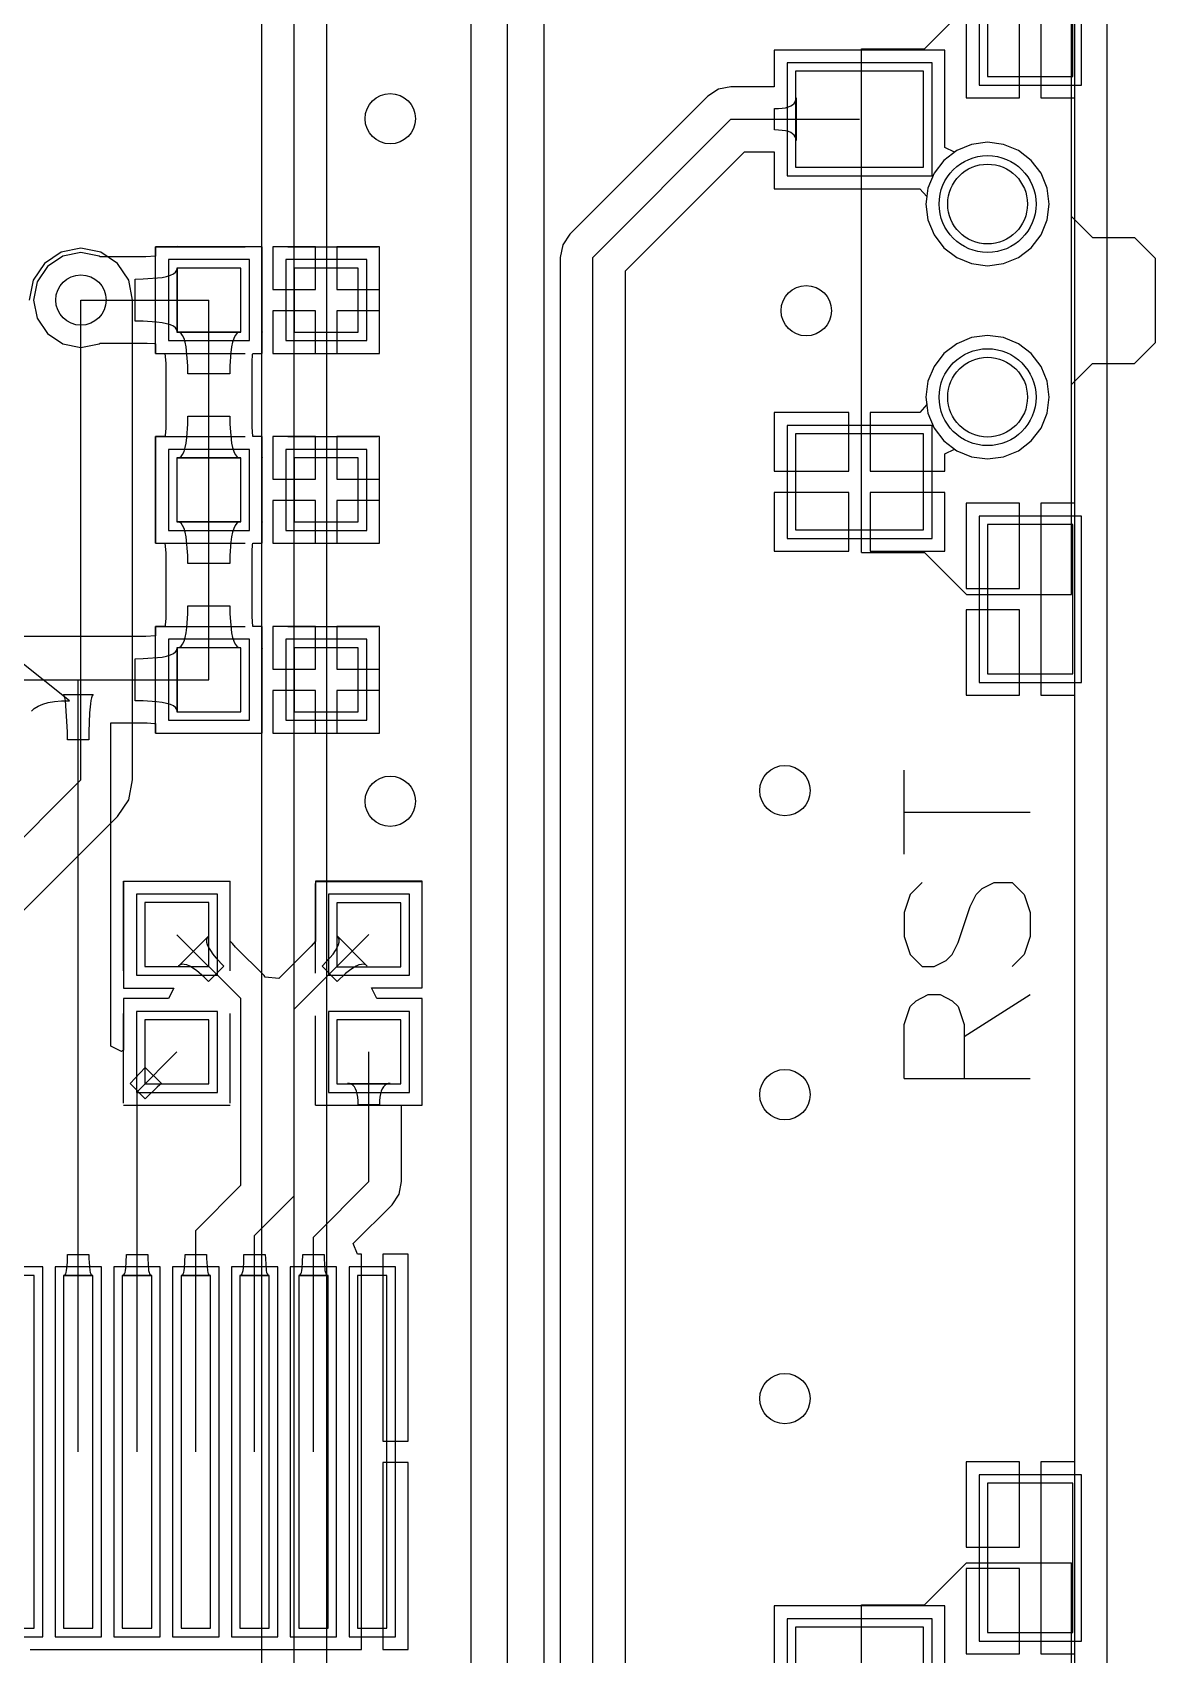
# Model space of a CAD drawing. Header units: millimetres. Extents: x 75.2 to 114.1, y 58.8 to 103.8.
# Drawn here: x 100.77 to 114.14, y 74.55 to 93.86 of the extents above; entities that cross this region are included whole.
import ezdxf

# ---------------------------------------------------------------- set-up
doc = ezdxf.new("R2010")
doc.units = ezdxf.units.MM
for name, color, linetype in [('BottomLayer', 5, 'Continuous'), ('BottomSolder', 6, 'Continuous'), ('KeepOutLayer', 6, 'Continuous'), ('MultiLayer', 9, 'Continuous'), ('TopLayer', 1, 'Continuous'), ('TopOverlay', 2, 'Continuous'), ('TopPaste', 8, 'Continuous'), ('TopSolder', 216, 'Continuous')]:
    doc.layers.add(name, color=color, linetype=linetype)

# ---------------------------------------------------------------- blocks, each defined once
blk = doc.blocks.new('SSH1106_B_2')
at = {"layer": 'TopLayer'}
for p, q in [((-7.546, -2.096), (-7.546, -6.296)), ((-7.196, -2.096), (-7.546, -2.096)), ((-7.196, -6.296), (-7.196, -2.096)), ((-6.846, -2.096), (-6.846, -6.296)), ((-6.496, -2.096), (-6.846, -2.096)), ((-6.496, -6.296), (-6.496, -2.096)), ((-6.146, -2.096), (-6.146, -6.296)), ((-5.796, -2.096), (-6.146, -2.096)), ((-5.796, -6.296), (-5.796, -2.096)), ((-5.446, -2.096), (-5.446, -6.296)), ((-5.096, -2.096), (-5.446, -2.096)), ((-5.096, -6.296), (-5.096, -2.096)), ((-4.746, -2.096), (-4.746, -6.296)), ((-4.396, -2.096), (-4.746, -2.096)), ((-4.396, -6.296), (-4.396, -2.096)), ((-4.046, -2.096), (-4.046, -6.296)), ((-3.696, -2.096), (-4.046, -2.096)), ((-3.696, -6.296), (-3.696, -2.096)), ((-3.346, -2.096), (-3.346, -6.296)), ((-2.996, -2.096), (-3.346, -2.096)), ((-7.546, -6.296), (-7.196, -6.296)), ((-6.846, -6.296), (-6.496, -6.296)), ((-6.146, -6.296), (-5.796, -6.296)), ((-5.446, -6.296), (-5.096, -6.296)), ((-4.746, -6.296), (-4.396, -6.296)), ((-4.046, -6.296), (-3.696, -6.296)), ((-3.346, -6.296), (-2.996, -6.296))]:
    blk.add_line(p, q, dxfattribs=at)
at = {"layer": 'TopPaste'}
for p, q in [((-7.546, -2.096), (-7.546, -6.296)), ((-7.196, -2.096), (-7.546, -2.096)), ((-7.196, -6.296), (-7.196, -2.096)), ((-6.846, -2.096), (-6.846, -6.296)), ((-6.496, -2.096), (-6.846, -2.096)), ((-6.496, -6.296), (-6.496, -2.096)), ((-6.146, -2.096), (-6.146, -6.296)), ((-5.796, -2.096), (-6.146, -2.096)), ((-5.796, -6.296), (-5.796, -2.096)), ((-5.446, -2.096), (-5.446, -6.296)), ((-5.096, -2.096), (-5.446, -2.096)), ((-5.096, -6.296), (-5.096, -2.096)), ((-4.746, -2.096), (-4.746, -6.296)), ((-4.396, -2.096), (-4.746, -2.096)), ((-4.396, -6.296), (-4.396, -2.096)), ((-4.046, -2.096), (-4.046, -6.296)), ((-3.696, -2.096), (-4.046, -2.096)), ((-3.696, -6.296), (-3.696, -2.096)), ((-3.346, -2.096), (-3.346, -6.296)), ((-2.996, -2.096), (-3.346, -2.096)), ((-7.546, -6.296), (-7.196, -6.296)), ((-6.846, -6.296), (-6.496, -6.296)), ((-6.146, -6.296), (-5.796, -6.296)), ((-5.446, -6.296), (-5.096, -6.296)), ((-4.746, -6.296), (-4.396, -6.296)), ((-4.046, -6.296), (-3.696, -6.296)), ((-3.346, -6.296), (-2.996, -6.296))]:
    blk.add_line(p, q, dxfattribs=at)
at = {"layer": 'TopSolder'}
for p, q in [((-7.648, -1.994), (-7.648, -6.398)), ((-7.095, -1.994), (-7.648, -1.994)), ((-7.095, -6.398), (-7.095, -1.994)), ((-6.948, -1.994), (-6.948, -6.398)), ((-6.395, -1.994), (-6.948, -1.994)), ((-6.395, -6.398), (-6.395, -1.994)), ((-6.248, -1.994), (-6.248, -6.398)), ((-5.695, -1.994), (-6.248, -1.994)), ((-5.695, -6.398), (-5.695, -1.994)), ((-5.548, -1.994), (-5.548, -6.398)), ((-4.995, -1.994), (-5.548, -1.994)), ((-4.995, -6.398), (-4.995, -1.994)), ((-4.848, -1.994), (-4.848, -6.398)), ((-4.295, -1.994), (-4.848, -1.994)), ((-4.295, -6.398), (-4.295, -1.994)), ((-4.148, -1.994), (-4.148, -6.398)), ((-3.595, -1.994), (-4.148, -1.994)), ((-3.595, -6.398), (-3.595, -1.994)), ((-3.448, -1.994), (-3.448, -6.398)), ((-2.895, -1.994), (-3.448, -1.994)), ((-7.648, -6.398), (-7.095, -6.398)), ((-6.948, -6.398), (-6.395, -6.398)), ((-6.248, -6.398), (-5.695, -6.398)), ((-5.548, -6.398), (-4.995, -6.398)), ((-4.848, -6.398), (-4.295, -6.398)), ((-4.148, -6.398), (-3.595, -6.398)), ((-3.448, -6.398), (-2.895, -6.398))]:
    blk.add_line(p, q, dxfattribs=at)
blk = doc.blocks.new('SWITCH_SIDE_5')
at = {"layer": 'BottomLayer'}
for centre in [(0, 0), (2.3, 0)]:
    blk.add_circle(centre, 0.475, dxfattribs=at)
at = {"layer": 'BottomSolder'}
for centre in [(0, 0), (2.3, 0)]:
    blk.add_circle(centre, 0.577, dxfattribs=at)
at = {"layer": 'MultiLayer'}
for centre in [(0, 0), (2.3, 0)]:
    blk.add_circle(centre, 0.475, dxfattribs=at)
at = {"layer": 'TopLayer'}
for p, q in [((-0.437, 2.286), (-1.58, 2.286)), ((-1.58, 2.286), (-1.58, 0.762)), ((-0.437, 0.762), (-0.437, 2.286)), ((3.881, 2.286), (2.738, 2.286)), ((2.738, 2.286), (2.738, 0.762)), ((3.881, 0.762), (3.881, 2.286)), ((-1.58, 0.762), (-0.437, 0.762)), ((2.738, 0.762), (3.881, 0.762)), ((-3.295, 0), (-3.295, -1.016)), ((-1.517, 0), (-3.295, 0)), ((-1.517, -1.016), (-1.517, 0)), ((3.817, 0), (3.817, -1.016)), ((5.595, 0), (3.817, 0)), ((5.595, -1.016), (5.595, 0)), ((-3.295, -1.016), (-1.517, -1.016)), ((3.817, -1.016), (5.595, -1.016))]:
    blk.add_line(p, q, dxfattribs=at)
for centre in [(0, 0), (2.3, 0)]:
    blk.add_circle(centre, 0.475, dxfattribs=at)
at = {"layer": 'TopOverlay'}
for p, q in [((-1.85, 1.5), (-1.85, 0.75)), ((-1.85, 1.5), (4.15, 1.5)), ((4.15, 1.5), (4.15, 0.75)), ((-1.85, 0.75), (-2.35, 0.25)), ((4.15, 0.75), (4.65, 0.25)), ((-2.35, 0.25), (-2.35, -1)), ((4.65, 0.25), (4.65, -1)), ((-2.35, -1), (0.15, -1)), ((0.15, -1), (0.4, -1.25)), ((0.15, -1), (2.15, -1)), ((2.15, -1), (1.9, -1.25)), ((2.15, -1), (4.65, -1)), ((0.4, -1.25), (0.4, -1.75)), ((1.9, -1.25), (1.9, -1.75)), ((0.4, -1.75), (0.65, -2)), ((1.9, -1.75), (1.65, -2)), ((1.65, -2), (0.65, -2))]:
    blk.add_line(p, q, dxfattribs=at)
at = {"layer": 'TopPaste'}
for p, q in [((-0.437, 2.286), (-1.58, 2.286)), ((-1.58, 2.286), (-1.58, 0.762)), ((-0.437, 0.762), (-0.437, 2.286)), ((3.881, 2.286), (2.738, 2.286)), ((2.738, 2.286), (2.738, 0.762)), ((3.881, 0.762), (3.881, 2.286)), ((-1.58, 0.762), (-0.437, 0.762)), ((2.738, 0.762), (3.881, 0.762)), ((-3.295, 0), (-3.295, -1.016)), ((-1.517, 0), (-3.295, 0)), ((-1.517, -1.016), (-1.517, 0)), ((3.817, 0), (3.817, -1.016)), ((5.595, 0), (3.817, 0)), ((5.595, -1.016), (5.595, 0)), ((-3.295, -1.016), (-1.517, -1.016)), ((3.817, -1.016), (5.595, -1.016))]:
    blk.add_line(p, q, dxfattribs=at)
at = {"layer": 'TopSolder'}
for p, q in [((-0.336, 2.388), (-1.682, 2.388)), ((-1.682, 2.388), (-1.682, 0.66)), ((-0.336, 0.66), (-0.336, 2.388)), ((3.982, 2.388), (2.636, 2.388)), ((2.636, 2.388), (2.636, 0.66)), ((3.982, 0.66), (3.982, 2.388)), ((-1.682, 0.66), (-0.336, 0.66)), ((2.636, 0.66), (3.982, 0.66)), ((-3.396, 0.102), (-3.396, -1.118)), ((-1.415, 0.102), (-3.396, 0.102)), ((-1.415, -1.118), (-1.415, 0.102)), ((3.716, 0.102), (3.716, -1.118)), ((5.697, 0.102), (3.716, 0.102)), ((5.697, -1.118), (5.697, 0.102)), ((-3.396, -1.118), (-1.415, -1.118)), ((3.716, -1.118), (5.697, -1.118))]:
    blk.add_line(p, q, dxfattribs=at)
for centre in [(0, 0), (2.3, 0)]:
    blk.add_circle(centre, 0.577, dxfattribs=at)
blk = doc.blocks.new('SWITCH_SIDE_6')
at = {"layer": 'BottomLayer'}
for centre in [(0, 0), (2.3, 0)]:
    blk.add_circle(centre, 0.475, dxfattribs=at)
at = {"layer": 'BottomSolder'}
for centre in [(0, 0), (2.3, 0)]:
    blk.add_circle(centre, 0.577, dxfattribs=at)
at = {"layer": 'MultiLayer'}
for centre in [(0, 0), (2.3, 0)]:
    blk.add_circle(centre, 0.475, dxfattribs=at)
at = {"layer": 'TopLayer'}
for p, q in [((-0.437, 2.286), (-1.58, 2.286)), ((-1.58, 2.286), (-1.58, 0.762)), ((-0.437, 0.762), (-0.437, 2.286)), ((3.881, 2.286), (2.738, 2.286)), ((2.738, 2.286), (2.738, 0.762)), ((3.881, 0.762), (3.881, 2.286)), ((-1.58, 0.762), (-0.437, 0.762)), ((2.738, 0.762), (3.881, 0.762)), ((-3.295, 0), (-3.295, -1.016)), ((-1.517, 0), (-3.295, 0)), ((-1.517, -1.016), (-1.517, 0)), ((3.817, 0), (3.817, -1.016)), ((5.595, 0), (3.817, 0)), ((5.595, -1.016), (5.595, 0)), ((-3.295, -1.016), (-1.517, -1.016)), ((3.817, -1.016), (5.595, -1.016))]:
    blk.add_line(p, q, dxfattribs=at)
for centre in [(0, 0), (2.3, 0)]:
    blk.add_circle(centre, 0.475, dxfattribs=at)
at = {"layer": 'TopOverlay'}
for p, q in [((-1.85, 1.5), (-1.85, 0.75)), ((-1.85, 1.5), (4.15, 1.5)), ((4.15, 1.5), (4.15, 0.75)), ((-1.85, 0.75), (-2.35, 0.25)), ((4.15, 0.75), (4.65, 0.25)), ((-2.35, 0.25), (-2.35, -1)), ((4.65, 0.25), (4.65, -1)), ((-2.35, -1), (0.15, -1)), ((0.15, -1), (0.4, -1.25)), ((0.15, -1), (2.15, -1)), ((2.15, -1), (1.9, -1.25)), ((2.15, -1), (4.65, -1)), ((0.4, -1.25), (0.4, -1.75)), ((1.9, -1.25), (1.9, -1.75)), ((0.4, -1.75), (0.65, -2)), ((1.9, -1.75), (1.65, -2)), ((0.65, -2), (1.65, -2))]:
    blk.add_line(p, q, dxfattribs=at)
at = {"layer": 'TopPaste'}
for p, q in [((-0.437, 2.286), (-1.58, 2.286)), ((-1.58, 2.286), (-1.58, 0.762)), ((-0.437, 0.762), (-0.437, 2.286)), ((3.881, 2.286), (2.738, 2.286)), ((2.738, 2.286), (2.738, 0.762)), ((3.881, 0.762), (3.881, 2.286)), ((-1.58, 0.762), (-0.437, 0.762)), ((2.738, 0.762), (3.881, 0.762)), ((-3.295, 0), (-3.295, -1.016)), ((-1.517, 0), (-3.295, 0)), ((-1.517, -1.016), (-1.517, 0)), ((3.817, 0), (3.817, -1.016)), ((5.595, 0), (3.817, 0)), ((5.595, -1.016), (5.595, 0)), ((-3.295, -1.016), (-1.517, -1.016)), ((3.817, -1.016), (5.595, -1.016))]:
    blk.add_line(p, q, dxfattribs=at)
at = {"layer": 'TopSolder'}
for p, q in [((-0.336, 2.388), (-1.682, 2.388)), ((-1.682, 2.388), (-1.682, 0.66)), ((-0.336, 0.66), (-0.336, 2.388)), ((3.982, 2.388), (2.636, 2.388)), ((2.636, 2.388), (2.636, 0.66)), ((3.982, 0.66), (3.982, 2.388)), ((-1.682, 0.66), (-0.336, 0.66)), ((2.636, 0.66), (3.982, 0.66)), ((-3.396, 0.102), (-3.396, -1.118)), ((-1.415, 0.102), (-3.396, 0.102)), ((-1.415, -1.118), (-1.415, 0.102)), ((3.716, 0.102), (3.716, -1.118)), ((5.697, 0.102), (3.716, 0.102)), ((5.697, -1.118), (5.697, 0.102)), ((-3.396, -1.118), (-1.415, -1.118)), ((3.716, -1.118), (5.697, -1.118))]:
    blk.add_line(p, q, dxfattribs=at)
for centre in [(0, 0), (2.3, 0)]:
    blk.add_circle(centre, 0.577, dxfattribs=at)
blk = doc.blocks.new('C0603_22')
at = {"layer": 'TopLayer'}
for p, q in [((-0.356, 0.559), (-0.356, -0.203)), ((0.406, 0.559), (-0.356, 0.559)), ((0.406, -0.203), (0.406, 0.559)), ((1.041, 0.559), (1.041, -0.203)), ((1.803, 0.559), (1.041, 0.559)), ((1.803, -0.203), (1.803, 0.559)), ((-0.356, -0.203), (0.406, -0.203)), ((1.041, -0.203), (1.803, -0.203))]:
    blk.add_line(p, q, dxfattribs=at)
at = {"layer": 'TopOverlay'}
for p, q in [((-0.61, -0.457), (-0.61, 0.813)), ((0.457, 0.813), (-0.61, 0.813)), ((2.032, 0.813), (0.965, 0.813)), ((2.057, -0.457), (2.057, 0.813)), ((0.457, -0.457), (-0.61, -0.457)), ((2.032, -0.457), (0.965, -0.457))]:
    blk.add_line(p, q, dxfattribs=at)
at = {"layer": 'TopPaste'}
for p, q in [((-0.356, 0.559), (-0.356, -0.203)), ((0.406, 0.559), (-0.356, 0.559)), ((0.406, -0.203), (0.406, 0.559)), ((1.041, 0.559), (1.041, -0.203)), ((1.803, 0.559), (1.041, 0.559)), ((1.803, -0.203), (1.803, 0.559)), ((-0.356, -0.203), (0.406, -0.203)), ((1.041, -0.203), (1.803, -0.203))]:
    blk.add_line(p, q, dxfattribs=at)
at = {"layer": 'TopSolder'}
for p, q in [((-0.457, 0.66), (-0.457, -0.305)), ((0.508, 0.66), (-0.457, 0.66)), ((0.508, -0.305), (0.508, 0.66)), ((0.94, 0.66), (0.94, -0.305)), ((1.905, 0.66), (0.94, 0.66)), ((1.905, -0.305), (1.905, 0.66)), ((-0.457, -0.305), (0.508, -0.305)), ((0.94, -0.305), (1.905, -0.305))]:
    blk.add_line(p, q, dxfattribs=at)
blk = doc.blocks.new('C0603_23')
at = {"layer": 'TopLayer'}
for p, q in [((-0.356, 0.559), (-0.356, -0.203)), ((0.406, 0.559), (-0.356, 0.559)), ((0.406, -0.203), (0.406, 0.559)), ((1.041, 0.559), (1.041, -0.203)), ((1.803, 0.559), (1.041, 0.559)), ((1.803, -0.203), (1.803, 0.559)), ((-0.356, -0.203), (0.406, -0.203)), ((1.041, -0.203), (1.803, -0.203))]:
    blk.add_line(p, q, dxfattribs=at)
at = {"layer": 'TopOverlay'}
for p, q in [((-0.61, 0.813), (-0.61, -0.457)), ((-0.61, 0.813), (0.457, 0.813)), ((0.965, 0.813), (2.032, 0.813)), ((2.057, 0.813), (2.057, -0.457)), ((-0.61, -0.457), (0.457, -0.457)), ((0.965, -0.457), (2.032, -0.457))]:
    blk.add_line(p, q, dxfattribs=at)
at = {"layer": 'TopPaste'}
for p, q in [((-0.356, 0.559), (-0.356, -0.203)), ((0.406, 0.559), (-0.356, 0.559)), ((0.406, -0.203), (0.406, 0.559)), ((1.041, 0.559), (1.041, -0.203)), ((1.803, 0.559), (1.041, 0.559)), ((1.803, -0.203), (1.803, 0.559)), ((-0.356, -0.203), (0.406, -0.203)), ((1.041, -0.203), (1.803, -0.203))]:
    blk.add_line(p, q, dxfattribs=at)
at = {"layer": 'TopSolder'}
for p, q in [((-0.457, 0.66), (-0.457, -0.305)), ((0.508, 0.66), (-0.457, 0.66)), ((0.508, -0.305), (0.508, 0.66)), ((0.94, 0.66), (0.94, -0.305)), ((1.905, 0.66), (0.94, 0.66)), ((1.905, -0.305), (1.905, 0.66)), ((-0.457, -0.305), (0.508, -0.305)), ((0.94, -0.305), (1.905, -0.305))]:
    blk.add_line(p, q, dxfattribs=at)
blk = doc.blocks.new('C0603_27')
at = {"layer": 'TopLayer'}
for p, q in [((-0.356, 0.559), (-0.356, -0.203)), ((0.406, 0.559), (-0.356, 0.559)), ((0.406, -0.203), (0.406, 0.559)), ((1.041, 0.559), (1.041, -0.203)), ((1.803, 0.559), (1.041, 0.559)), ((1.803, -0.203), (1.803, 0.559)), ((-0.356, -0.203), (0.406, -0.203)), ((1.041, -0.203), (1.803, -0.203))]:
    blk.add_line(p, q, dxfattribs=at)
at = {"layer": 'TopOverlay'}
for p, q in [((-0.61, -0.457), (-0.61, 0.813)), ((-0.61, 0.813), (0.457, 0.813)), ((0.965, 0.813), (2.032, 0.813)), ((2.057, -0.457), (2.057, 0.813)), ((-0.61, -0.457), (0.457, -0.457)), ((0.965, -0.457), (2.032, -0.457))]:
    blk.add_line(p, q, dxfattribs=at)
at = {"layer": 'TopPaste'}
for p, q in [((-0.356, 0.559), (-0.356, -0.203)), ((0.406, 0.559), (-0.356, 0.559)), ((0.406, -0.203), (0.406, 0.559)), ((1.041, 0.559), (1.041, -0.203)), ((1.803, 0.559), (1.041, 0.559)), ((1.803, -0.203), (1.803, 0.559)), ((-0.356, -0.203), (0.406, -0.203)), ((1.041, -0.203), (1.803, -0.203))]:
    blk.add_line(p, q, dxfattribs=at)
at = {"layer": 'TopSolder'}
for p, q in [((-0.457, 0.66), (-0.457, -0.305)), ((0.508, 0.66), (-0.457, 0.66)), ((0.508, -0.305), (0.508, 0.66)), ((0.94, 0.66), (0.94, -0.305)), ((1.905, 0.66), (0.94, 0.66)), ((1.905, -0.305), (1.905, 0.66)), ((-0.457, -0.305), (0.508, -0.305)), ((0.94, -0.305), (1.905, -0.305))]:
    blk.add_line(p, q, dxfattribs=at)
blk = doc.blocks.new('C0603_28')
at = {"layer": 'TopLayer'}
for p, q in [((-0.356, 0.559), (-0.356, -0.203)), ((0.406, 0.559), (-0.356, 0.559)), ((0.406, -0.203), (0.406, 0.559)), ((1.041, 0.559), (1.041, -0.203)), ((1.803, 0.559), (1.041, 0.559)), ((1.803, -0.203), (1.803, 0.559)), ((-0.356, -0.203), (0.406, -0.203)), ((1.041, -0.203), (1.803, -0.203))]:
    blk.add_line(p, q, dxfattribs=at)
at = {"layer": 'TopOverlay'}
for p, q in [((-0.61, -0.457), (-0.61, 0.813)), ((-0.61, 0.813), (0.457, 0.813)), ((0.965, 0.813), (2.032, 0.813)), ((2.057, -0.457), (2.057, 0.813)), ((-0.61, -0.457), (0.457, -0.457)), ((0.965, -0.457), (2.032, -0.457))]:
    blk.add_line(p, q, dxfattribs=at)
at = {"layer": 'TopPaste'}
for p, q in [((-0.356, 0.559), (-0.356, -0.203)), ((0.406, 0.559), (-0.356, 0.559)), ((0.406, -0.203), (0.406, 0.559)), ((1.041, 0.559), (1.041, -0.203)), ((1.803, 0.559), (1.041, 0.559)), ((1.803, -0.203), (1.803, 0.559)), ((-0.356, -0.203), (0.406, -0.203)), ((1.041, -0.203), (1.803, -0.203))]:
    blk.add_line(p, q, dxfattribs=at)
at = {"layer": 'TopSolder'}
for p, q in [((-0.457, 0.66), (-0.457, -0.305)), ((0.508, 0.66), (-0.457, 0.66)), ((0.508, -0.305), (0.508, 0.66)), ((0.94, 0.66), (0.94, -0.305)), ((1.905, 0.66), (0.94, 0.66)), ((1.905, -0.305), (1.905, 0.66)), ((-0.457, -0.305), (0.508, -0.305)), ((0.94, -0.305), (1.905, -0.305))]:
    blk.add_line(p, q, dxfattribs=at)
blk = doc.blocks.new('C0603_29')
at = {"layer": 'TopLayer'}
for p, q in [((-0.356, 0.559), (-0.356, -0.203)), ((0.406, 0.559), (-0.356, 0.559)), ((0.406, -0.203), (0.406, 0.559)), ((1.041, 0.559), (1.041, -0.203)), ((1.803, 0.559), (1.041, 0.559)), ((1.803, -0.203), (1.803, 0.559)), ((-0.356, -0.203), (0.406, -0.203)), ((1.041, -0.203), (1.803, -0.203))]:
    blk.add_line(p, q, dxfattribs=at)
at = {"layer": 'TopOverlay'}
for p, q in [((-0.61, -0.457), (-0.61, 0.813)), ((-0.61, 0.813), (0.457, 0.813)), ((0.965, 0.813), (2.032, 0.813)), ((2.057, -0.457), (2.057, 0.813)), ((-0.61, -0.457), (0.457, -0.457)), ((0.965, -0.457), (2.032, -0.457))]:
    blk.add_line(p, q, dxfattribs=at)
at = {"layer": 'TopPaste'}
for p, q in [((-0.356, 0.559), (-0.356, -0.203)), ((0.406, 0.559), (-0.356, 0.559)), ((0.406, -0.203), (0.406, 0.559)), ((1.041, 0.559), (1.041, -0.203)), ((1.803, 0.559), (1.041, 0.559)), ((1.803, -0.203), (1.803, 0.559)), ((-0.356, -0.203), (0.406, -0.203)), ((1.041, -0.203), (1.803, -0.203))]:
    blk.add_line(p, q, dxfattribs=at)
at = {"layer": 'TopSolder'}
for p, q in [((-0.457, 0.66), (-0.457, -0.305)), ((0.508, 0.66), (-0.457, 0.66)), ((0.508, -0.305), (0.508, 0.66)), ((0.94, 0.66), (0.94, -0.305)), ((1.905, 0.66), (0.94, 0.66)), ((1.905, -0.305), (1.905, 0.66)), ((-0.457, -0.305), (0.508, -0.305)), ((0.94, -0.305), (1.905, -0.305))]:
    blk.add_line(p, q, dxfattribs=at)

msp = doc.modelspace()

# ---------------------------------------------------------------- linework, layer by layer
at = {"layer": 'BottomLayer'}
for p, q in [((113.175, 99.274), (113.175, 77.775)), ((103.886, 73.279), (103.886, 94.869)), ((104.274, 73.44), (104.274, 94.869)), ((103.498, 94.708), (103.498, 73.279)), ((111.951, 92.531), (111.773, 92.458)), ((112.141, 92.556), (111.951, 92.531)), ((112.331, 92.531), (112.141, 92.556)), ((112.509, 92.458), (112.331, 92.531)), ((111.621, 92.341), (111.504, 92.189)), ((111.773, 92.458), (111.621, 92.341)), ((112.661, 92.341), (112.509, 92.458)), ((112.778, 92.189), (112.661, 92.341)), ((111.504, 92.189), (111.431, 92.011)), ((112.851, 92.011), (112.778, 92.189)), ((111.431, 92.011), (111.406, 91.821)), ((112.876, 91.821), (112.851, 92.011)), ((111.406, 91.821), (111.431, 91.631)), ((112.851, 91.631), (112.876, 91.821)), ((111.431, 91.631), (111.504, 91.453)), ((112.778, 91.453), (112.851, 91.631)), ((111.504, 91.453), (111.621, 91.301)), ((112.661, 91.301), (112.778, 91.453)), ((101.11, 91.247), (100.911, 91.113)), ((101.346, 91.294), (101.11, 91.247)), ((101.582, 91.247), (101.346, 91.294)), ((101.781, 91.113), (101.582, 91.247)), ((111.621, 91.301), (111.773, 91.184)), ((111.773, 91.184), (111.951, 91.111)), ((112.331, 91.111), (112.509, 91.184)), ((112.509, 91.184), (112.661, 91.301)), ((100.911, 91.113), (100.777, 90.914)), ((101.915, 90.914), (101.781, 91.113)), ((111.951, 91.111), (112.141, 91.086)), ((112.141, 91.086), (112.331, 91.111)), ((100.777, 90.914), (100.73, 90.678)), ((101.962, 90.678), (101.915, 90.914)), ((101.346, 84.963), (101.346, 90.678)), ((101.962, 84.963), (101.962, 90.678)), ((111.951, 90.231), (111.773, 90.158)), ((112.141, 90.256), (111.951, 90.231)), ((112.331, 90.231), (112.141, 90.256)), ((112.509, 90.158), (112.331, 90.231)), ((111.621, 90.041), (111.504, 89.888)), ((111.773, 90.158), (111.621, 90.041)), ((112.661, 90.041), (112.509, 90.158)), ((112.778, 89.888), (112.661, 90.041)), ((111.504, 89.888), (111.431, 89.711)), ((112.851, 89.711), (112.778, 89.888)), ((111.431, 89.711), (111.406, 89.521)), ((112.876, 89.521), (112.851, 89.711)), ((111.406, 89.521), (111.431, 89.33)), ((112.851, 89.33), (112.876, 89.521)), ((111.431, 89.33), (111.504, 89.153)), ((112.778, 89.153), (112.851, 89.33)), ((111.504, 89.153), (111.621, 89.001)), ((112.661, 89.001), (112.778, 89.153)), ((111.621, 89.001), (111.773, 88.884)), ((111.773, 88.884), (111.951, 88.811)), ((112.331, 88.811), (112.509, 88.884)), ((112.509, 88.884), (112.661, 89.001)), ((111.951, 88.811), (112.141, 88.786)), ((112.141, 88.786), (112.331, 88.811)), ((95.631, 79.248), (101.346, 84.963)), ((101.915, 84.727), (101.962, 84.963)), ((101.962, 84.963), (101.962, 84.963)), ((101.781, 84.528), (101.915, 84.727)), ((96.066, 78.813), (101.781, 84.528)), ((113.175, 77.775), (113.175, 68.002))]:
    msp.add_line(p, q, dxfattribs=at)
for centre in [(105.029, 92.837), (101.346, 90.678), (109.982, 90.551), (105.029, 84.709), (109.728, 84.836), (109.728, 81.216), (109.728, 77.597)]:
    msp.add_circle(centre, 0.3, dxfattribs=at)
at = {"layer": 'KeepOutLayer'}
for p, q in [((113.563, 77.775), (113.563, 99.388)), ((113.563, 68.002), (113.563, 77.775))]:
    msp.add_line(p, q, dxfattribs=at)
at = {"layer": 'MultiLayer'}
for centre in [(105.029, 92.837), (101.346, 90.678), (109.982, 90.551), (105.029, 84.709), (109.728, 84.836), (109.728, 81.216), (109.728, 77.597)]:
    msp.add_circle(centre, 0.3, dxfattribs=at)
at = {"layer": 'TopLayer'}
for p, q in [((106.426, 69.469), (106.426, 96.266)), ((106.863, 69.469), (106.863, 96.266)), ((105.989, 96.085), (105.989, 69.65)), ((111.887, 94.1), (111.887, 93.084)), ((112.522, 93.084), (112.522, 94.1)), ((112.776, 94.227), (112.776, 93.084)), ((111.633, 93.655), (109.601, 93.655)), ((109.601, 93.655), (109.601, 93.218)), ((111.633, 92.494), (111.633, 93.655)), ((108.811, 93.105), (107.167, 91.461)), ((108.937, 93.189), (108.811, 93.105)), ((109.086, 93.218), (108.937, 93.189)), ((109.601, 93.218), (109.086, 93.218)), ((109.604, 92.957), (109.653, 92.958)), ((109.604, 92.703), (109.604, 92.957)), ((109.653, 92.958), (109.697, 92.962)), ((109.697, 92.962), (109.735, 92.968)), ((109.735, 92.968), (109.769, 92.977)), ((109.769, 92.977), (109.797, 92.989)), ((109.797, 92.989), (109.82, 93.003)), ((109.82, 93.003), (109.838, 93.019)), ((109.838, 93.019), (109.851, 93.038)), ((109.851, 93.038), (109.859, 93.06)), ((109.859, 93.06), (109.861, 93.084)), ((109.861, 93.084), (109.861, 92.576)), ((111.887, 93.084), (112.522, 93.084)), ((112.776, 93.084), (113.175, 93.084)), ((113.175, 93.084), (113.175, 88.258)), ((107.442, 91.186), (109.086, 92.83)), ((109.086, 92.83), (110.617, 92.83)), ((109.653, 92.702), (109.604, 92.703)), ((109.697, 92.698), (109.653, 92.702)), ((109.735, 92.691), (109.697, 92.698)), ((109.769, 92.683), (109.735, 92.691)), ((109.797, 92.671), (109.769, 92.683)), ((109.82, 92.657), (109.797, 92.671)), ((109.838, 92.641), (109.82, 92.657)), ((109.851, 92.622), (109.838, 92.641)), ((109.859, 92.6), (109.851, 92.622)), ((109.861, 92.576), (109.859, 92.6)), ((111.951, 92.531), (111.773, 92.458)), ((112.141, 92.556), (111.951, 92.531)), ((112.331, 92.531), (112.141, 92.556)), ((112.509, 92.458), (112.331, 92.531)), ((107.83, 91.025), (109.247, 92.441)), ((109.247, 92.441), (109.601, 92.441)), ((109.601, 92.441), (109.601, 92.004)), ((111.747, 92.437), (111.633, 92.494)), ((111.773, 92.458), (111.747, 92.437)), ((112.661, 92.341), (112.509, 92.458)), ((112.778, 92.189), (112.661, 92.341)), ((112.851, 92.011), (112.778, 92.189)), ((109.601, 92.004), (111.334, 92.004)), ((111.334, 92.004), (111.417, 91.909)), ((112.876, 91.821), (112.851, 92.011)), ((111.417, 91.909), (111.406, 91.821)), ((111.406, 91.821), (111.431, 91.631)), ((112.851, 91.631), (112.876, 91.821)), ((111.431, 91.631), (111.504, 91.453)), ((112.778, 91.453), (112.851, 91.631)), ((107.167, 91.461), (107.083, 91.335)), ((111.504, 91.453), (111.621, 91.301)), ((112.661, 91.301), (112.778, 91.453)), ((101.13, 91.2), (100.947, 91.077)), ((101.346, 91.243), (101.13, 91.2)), ((101.562, 91.2), (101.346, 91.243)), ((101.574, 91.192), (101.562, 91.2)), ((102.118, 91.192), (101.574, 91.192)), ((102.235, 91.202), (102.118, 91.192)), ((102.482, 91.313), (102.235, 91.313)), ((102.235, 91.313), (102.235, 91.202)), ((102.492, 91.315), (102.482, 91.313)), ((102.502, 91.313), (102.492, 91.315)), ((103.505, 91.313), (102.502, 91.313)), ((103.505, 90.31), (103.505, 91.313)), ((104.14, 91.313), (103.632, 91.313)), ((103.632, 91.313), (103.632, 90.805)), ((104.14, 90.805), (104.14, 91.313)), ((104.902, 91.313), (104.394, 91.313)), ((104.394, 91.313), (104.394, 90.805)), ((104.902, 90.805), (104.902, 91.313)), ((107.083, 91.335), (107.054, 91.186)), ((107.054, 91.186), (107.054, 69.505)), ((107.442, 69.088), (107.442, 91.186)), ((111.621, 91.301), (111.773, 91.184)), ((111.773, 91.184), (111.951, 91.111)), ((112.331, 91.111), (112.509, 91.184)), ((112.509, 91.184), (112.661, 91.301)), ((100.947, 91.077), (100.824, 90.894)), ((102.412, 90.974), (102.447, 90.991)), ((102.447, 90.991), (102.472, 91.01)), ((102.472, 91.01), (102.487, 91.032)), ((102.487, 91.032), (102.492, 91.056)), ((102.492, 91.056), (102.492, 90.3)), ((107.83, 69.505), (107.83, 91.025)), ((111.951, 91.111), (112.141, 91.086)), ((112.141, 91.086), (112.331, 91.111)), ((100.824, 90.894), (100.781, 90.678)), ((101.992, 90.928), (102.087, 90.929)), ((101.992, 90.428), (101.992, 90.928)), ((102.087, 90.929), (102.312, 90.948)), ((102.312, 90.948), (102.367, 90.96)), ((102.367, 90.96), (102.412, 90.974)), ((103.632, 90.805), (104.14, 90.805)), ((104.394, 90.805), (104.902, 90.805)), ((100.781, 90.678), (100.824, 90.462)), ((101.346, 90.678), (102.87, 90.678)), ((102.87, 86.157), (102.87, 90.678)), ((100.824, 90.462), (100.947, 90.279)), ((102.087, 90.427), (101.992, 90.428)), ((102.247, 90.416), (102.087, 90.427)), ((102.312, 90.408), (102.247, 90.416)), ((102.367, 90.396), (102.312, 90.408)), ((102.412, 90.382), (102.367, 90.396)), ((104.14, 90.551), (103.632, 90.551)), ((103.632, 90.551), (103.632, 90.043)), ((104.14, 90.043), (104.14, 90.551)), ((104.902, 90.551), (104.394, 90.551)), ((104.394, 90.551), (104.394, 90.043)), ((104.902, 90.043), (104.902, 90.551)), ((100.947, 90.279), (101.13, 90.156)), ((102.447, 90.365), (102.412, 90.382)), ((102.472, 90.346), (102.447, 90.365)), ((102.487, 90.324), (102.472, 90.346)), ((102.492, 90.3), (102.487, 90.324)), ((102.516, 90.295), (102.492, 90.3)), ((102.492, 90.3), (103.248, 90.3)), ((102.538, 90.28), (102.516, 90.295)), ((102.557, 90.255), (102.538, 90.28)), ((102.574, 90.22), (102.557, 90.255)), ((102.588, 90.175), (102.574, 90.22)), ((103.166, 90.22), (103.152, 90.175)), ((103.183, 90.255), (103.166, 90.22)), ((103.202, 90.28), (103.183, 90.255)), ((103.224, 90.295), (103.202, 90.28)), ((103.248, 90.3), (103.224, 90.295)), ((103.507, 90.3), (103.505, 90.31)), ((103.505, 90.29), (103.507, 90.3)), ((103.505, 90.043), (103.505, 90.29)), ((111.951, 90.231), (111.773, 90.158)), ((112.141, 90.256), (111.951, 90.231)), ((112.331, 90.231), (112.141, 90.256)), ((112.509, 90.158), (112.331, 90.231)), ((101.13, 90.156), (101.346, 90.113)), ((101.346, 90.113), (101.562, 90.156)), ((101.562, 90.156), (101.574, 90.164)), ((101.574, 90.164), (102.135, 90.164)), ((102.135, 90.164), (102.221, 90.159)), ((102.221, 90.159), (102.235, 90.157)), ((102.235, 90.157), (102.235, 90.043)), ((102.235, 90.043), (102.346, 90.043)), ((102.346, 90.043), (102.356, 89.926)), ((102.6, 90.12), (102.588, 90.175)), ((102.619, 89.895), (102.6, 90.12)), ((103.132, 90.055), (103.121, 89.895)), ((103.14, 90.12), (103.132, 90.055)), ((103.152, 90.175), (103.14, 90.12)), ((103.384, 89.943), (103.389, 90.029)), ((103.389, 90.029), (103.391, 90.043)), ((103.391, 90.043), (103.505, 90.043)), ((103.632, 90.043), (104.14, 90.043)), ((104.394, 90.043), (104.902, 90.043)), ((111.621, 90.041), (111.504, 89.888)), ((111.773, 90.158), (111.621, 90.041)), ((112.661, 90.041), (112.509, 90.158)), ((112.778, 89.888), (112.661, 90.041)), ((102.356, 89.926), (102.356, 89.152)), ((102.62, 89.8), (102.619, 89.895)), ((103.121, 89.895), (103.12, 89.8)), ((103.384, 89.169), (103.384, 89.943)), ((111.504, 89.888), (111.431, 89.711)), ((112.851, 89.711), (112.778, 89.888)), ((103.12, 89.8), (102.62, 89.8)), ((111.431, 89.711), (111.406, 89.521)), ((112.876, 89.521), (112.851, 89.711)), ((111.417, 89.433), (111.334, 89.337)), ((111.406, 89.521), (111.417, 89.433)), ((112.851, 89.33), (112.876, 89.521)), ((102.619, 89.2), (102.62, 89.295)), ((102.62, 89.295), (103.12, 89.295)), ((103.12, 89.295), (103.121, 89.2)), ((110.49, 89.337), (109.601, 89.337)), ((109.601, 89.337), (109.601, 88.639)), ((110.49, 88.639), (110.49, 89.337)), ((111.334, 89.337), (110.744, 89.337)), ((110.744, 89.337), (110.744, 88.639)), ((112.778, 89.153), (112.851, 89.33)), ((102.349, 89.052), (102.235, 89.052)), ((102.235, 89.052), (102.235, 88.805)), ((102.351, 89.066), (102.349, 89.052)), ((102.356, 89.152), (102.351, 89.066)), ((102.608, 89.04), (102.619, 89.2)), ((103.121, 89.2), (103.14, 88.975)), ((103.394, 89.052), (103.384, 89.169)), ((103.505, 89.052), (103.394, 89.052)), ((103.505, 88.805), (103.505, 89.052)), ((104.14, 89.052), (103.632, 89.052)), ((103.632, 89.052), (103.632, 88.544)), ((104.14, 88.544), (104.14, 89.052)), ((104.902, 89.052), (104.394, 89.052)), ((104.394, 89.052), (104.394, 88.544)), ((104.902, 88.544), (104.902, 89.052)), ((112.661, 89.001), (112.778, 89.153)), ((102.557, 88.84), (102.574, 88.875)), ((102.574, 88.875), (102.588, 88.92)), ((102.588, 88.92), (102.6, 88.975)), ((102.6, 88.975), (102.608, 89.04)), ((103.14, 88.975), (103.152, 88.92)), ((103.152, 88.92), (103.166, 88.875)), ((103.166, 88.875), (103.183, 88.84)), ((111.633, 88.848), (111.747, 88.904)), ((111.747, 88.904), (111.773, 88.884)), ((111.773, 88.884), (111.951, 88.811)), ((112.331, 88.811), (112.509, 88.884)), ((112.509, 88.884), (112.661, 89.001)), ((102.235, 88.805), (102.233, 88.795)), ((102.233, 88.795), (102.235, 88.786)), ((102.235, 88.786), (102.235, 88.049)), ((102.492, 88.795), (102.516, 88.8)), ((103.248, 88.795), (102.492, 88.795)), ((102.516, 88.8), (102.538, 88.815)), ((102.538, 88.815), (102.557, 88.84)), ((103.183, 88.84), (103.202, 88.815)), ((103.202, 88.815), (103.224, 88.8)), ((103.224, 88.8), (103.248, 88.795)), ((103.507, 88.795), (103.505, 88.805)), ((103.505, 88.786), (103.507, 88.795)), ((103.505, 88.049), (103.505, 88.786)), ((111.633, 88.639), (111.633, 88.848)), ((111.951, 88.811), (112.141, 88.786)), ((112.141, 88.786), (112.331, 88.811)), ((103.632, 88.544), (104.14, 88.544)), ((104.394, 88.544), (104.902, 88.544)), ((109.601, 88.639), (110.49, 88.639)), ((110.744, 88.639), (111.633, 88.639)), ((104.14, 88.29), (103.632, 88.29)), ((103.632, 88.29), (103.632, 87.782)), ((104.14, 87.782), (104.14, 88.29)), ((104.902, 88.29), (104.394, 88.29)), ((104.394, 88.29), (104.394, 87.782)), ((104.902, 87.782), (104.902, 88.29)), ((110.49, 88.385), (109.601, 88.385)), ((109.601, 88.385), (109.601, 87.686)), ((110.49, 87.686), (110.49, 88.385)), ((111.633, 88.385), (110.744, 88.385)), ((110.744, 88.385), (110.744, 87.686)), ((111.633, 87.686), (111.633, 88.385)), ((112.522, 88.258), (111.887, 88.258)), ((111.887, 88.258), (111.887, 87.242)), ((112.522, 87.242), (112.522, 88.258)), ((113.175, 88.258), (112.776, 88.258)), ((112.776, 88.258), (112.776, 87.115)), ((102.235, 88.049), (102.233, 88.039)), ((102.233, 88.039), (102.235, 88.03)), ((102.235, 88.03), (102.235, 87.782)), ((102.516, 88.034), (102.492, 88.039)), ((102.492, 88.039), (103.248, 88.039)), ((102.538, 88.019), (102.516, 88.034)), ((102.557, 87.994), (102.538, 88.019)), ((102.574, 87.959), (102.557, 87.994)), ((102.588, 87.914), (102.574, 87.959)), ((102.6, 87.859), (102.588, 87.914)), ((103.152, 87.914), (103.14, 87.859)), ((103.166, 87.959), (103.152, 87.914)), ((103.183, 87.994), (103.166, 87.959)), ((103.202, 88.019), (103.183, 87.994)), ((103.224, 88.034), (103.202, 88.019)), ((103.248, 88.039), (103.224, 88.034)), ((103.507, 88.039), (103.505, 88.049)), ((103.505, 88.03), (103.507, 88.039)), ((103.505, 87.782), (103.505, 88.03)), ((102.235, 87.782), (102.346, 87.782)), ((102.346, 87.782), (102.356, 87.666)), ((102.619, 87.634), (102.6, 87.859)), ((103.132, 87.794), (103.121, 87.634)), ((103.14, 87.859), (103.132, 87.794)), ((103.384, 87.683), (103.389, 87.768)), ((103.389, 87.768), (103.391, 87.782)), ((103.391, 87.782), (103.505, 87.782)), ((103.632, 87.782), (104.14, 87.782)), ((104.394, 87.782), (104.902, 87.782)), ((102.356, 87.666), (102.356, 86.891)), ((102.62, 87.539), (102.619, 87.634)), ((103.12, 87.539), (102.62, 87.539)), ((103.121, 87.634), (103.12, 87.539)), ((103.384, 86.908), (103.384, 87.683)), ((109.601, 87.686), (110.49, 87.686)), ((110.744, 87.686), (111.633, 87.686)), ((111.887, 87.242), (112.522, 87.242)), ((112.776, 87.115), (112.776, 85.972)), ((102.608, 86.78), (102.619, 86.94)), ((102.619, 86.94), (102.62, 87.035)), ((102.62, 87.035), (103.12, 87.035)), ((103.12, 87.035), (103.121, 86.94)), ((103.121, 86.94), (103.14, 86.715)), ((112.522, 86.988), (111.887, 86.988)), ((111.887, 86.988), (111.887, 85.972)), ((112.522, 85.972), (112.522, 86.988)), ((102.349, 86.792), (102.235, 86.792)), ((102.235, 86.792), (102.235, 86.681)), ((102.351, 86.806), (102.349, 86.792)), ((102.356, 86.891), (102.351, 86.806)), ((102.6, 86.715), (102.608, 86.78)), ((103.394, 86.792), (103.384, 86.908)), ((103.505, 86.792), (103.394, 86.792)), ((103.505, 86.544), (103.505, 86.792)), ((104.14, 86.792), (103.632, 86.792)), ((103.632, 86.792), (103.632, 86.284)), ((104.14, 86.284), (104.14, 86.792)), ((104.902, 86.792), (104.394, 86.792)), ((104.394, 86.792), (104.394, 86.284)), ((104.902, 86.284), (104.902, 86.792)), ((102.118, 86.671), (98.903, 86.671)), ((102.235, 86.681), (102.118, 86.671)), ((102.487, 86.51), (102.492, 86.535)), ((102.492, 86.535), (102.516, 86.54)), ((103.248, 86.535), (102.492, 86.535)), ((102.492, 86.535), (102.492, 85.779)), ((102.516, 86.54), (102.538, 86.555)), ((102.538, 86.555), (102.557, 86.58)), ((102.557, 86.58), (102.574, 86.615)), ((102.574, 86.615), (102.588, 86.66)), ((102.588, 86.66), (102.6, 86.715)), ((103.14, 86.715), (103.152, 86.66)), ((103.152, 86.66), (103.166, 86.615)), ((103.166, 86.615), (103.183, 86.58)), ((103.183, 86.58), (103.202, 86.555)), ((103.202, 86.555), (103.224, 86.54)), ((103.224, 86.54), (103.248, 86.535)), ((103.507, 86.535), (103.505, 86.544)), ((103.505, 86.525), (103.507, 86.535)), ((101.211, 85.907), (100.584, 86.407)), ((101.992, 86.407), (102.087, 86.408)), ((101.992, 85.907), (101.992, 86.407)), ((102.087, 86.408), (102.312, 86.427)), ((102.312, 86.427), (102.367, 86.439)), ((102.367, 86.439), (102.412, 86.453)), ((102.412, 86.453), (102.447, 86.469)), ((102.447, 86.469), (102.472, 86.489)), ((102.472, 86.489), (102.487, 86.51)), ((103.505, 85.522), (103.505, 86.525)), ((100.584, 86.157), (101.314, 86.157)), ((101.314, 86.157), (102.87, 86.157)), ((101.314, 76.962), (101.314, 86.157)), ((103.632, 86.284), (104.14, 86.284)), ((104.394, 86.284), (104.902, 86.284)), ((101.147, 85.966), (101.137, 85.98)), ((101.137, 85.98), (101.491, 85.98)), ((101.147, 85.966), (101.137, 85.98)), ((101.137, 85.98), (101.491, 85.98)), ((101.155, 85.943), (101.147, 85.966)), ((101.155, 85.943), (101.147, 85.966)), ((101.481, 85.966), (101.473, 85.943)), ((101.481, 85.966), (101.473, 85.943)), ((101.491, 85.98), (101.481, 85.966)), ((101.491, 85.98), (101.481, 85.966)), ((104.14, 86.03), (103.632, 86.03)), ((103.632, 86.03), (103.632, 85.522)), ((104.14, 85.522), (104.14, 86.03)), ((104.902, 86.03), (104.394, 86.03)), ((104.394, 86.03), (104.394, 85.522)), ((104.902, 85.522), (104.902, 86.03)), ((111.887, 85.972), (112.522, 85.972)), ((112.776, 85.972), (113.175, 85.972)), ((113.175, 85.972), (113.175, 77.775)), ((100.756, 85.782), (100.791, 85.815)), ((100.791, 85.815), (100.836, 85.843)), ((100.836, 85.843), (100.891, 85.866)), ((100.891, 85.866), (100.956, 85.884)), ((100.956, 85.884), (101.031, 85.897)), ((101.031, 85.897), (101.116, 85.904)), ((101.116, 85.904), (101.211, 85.907)), ((101.163, 85.911), (101.155, 85.943)), ((101.163, 85.911), (101.155, 85.943)), ((101.187, 85.535), (101.163, 85.911)), ((101.187, 85.535), (101.163, 85.911)), ((101.449, 85.762), (101.442, 85.535)), ((101.449, 85.762), (101.442, 85.535)), ((101.459, 85.87), (101.449, 85.762)), ((101.459, 85.87), (101.449, 85.762)), ((101.466, 85.911), (101.459, 85.87)), ((101.466, 85.911), (101.459, 85.87)), ((101.473, 85.943), (101.466, 85.911)), ((101.473, 85.943), (101.466, 85.911)), ((102.087, 85.906), (101.992, 85.907)), ((102.247, 85.895), (102.087, 85.906)), ((102.312, 85.886), (102.247, 85.895)), ((102.367, 85.875), (102.312, 85.886)), ((102.412, 85.861), (102.367, 85.875)), ((102.447, 85.844), (102.412, 85.861)), ((102.472, 85.825), (102.447, 85.844)), ((102.487, 85.803), (102.472, 85.825)), ((102.492, 85.779), (102.487, 85.803)), ((101.703, 85.591), (101.704, 85.643)), ((101.703, 81.795), (101.703, 85.591)), ((101.704, 85.643), (102.135, 85.643)), ((102.135, 85.643), (102.221, 85.637)), ((102.221, 85.637), (102.235, 85.636)), ((102.235, 85.636), (102.235, 85.522)), ((101.187, 85.441), (101.187, 85.535)), ((101.187, 85.441), (101.187, 85.535)), ((101.441, 85.441), (101.187, 85.441)), ((101.441, 85.441), (101.187, 85.441)), ((101.442, 85.535), (101.441, 85.441)), ((101.442, 85.535), (101.441, 85.441)), ((102.235, 85.522), (102.482, 85.522)), ((102.482, 85.522), (102.492, 85.52)), ((102.492, 85.52), (102.502, 85.522)), ((102.502, 85.522), (103.505, 85.522)), ((103.632, 85.522), (104.14, 85.522)), ((104.394, 85.522), (104.902, 85.522)), ((103.124, 83.756), (101.854, 83.756)), ((101.854, 83.756), (101.854, 82.486)), ((103.124, 83.045), (103.124, 83.756)), ((105.41, 83.757), (104.14, 83.757)), ((104.14, 83.757), (104.14, 83.045)), ((105.41, 82.487), (105.41, 83.757)), ((102.489, 83.121), (103.251, 82.359)), ((102.508, 82.747), (102.864, 83.103)), ((102.85, 83.083), (102.843, 83.06)), ((102.843, 83.06), (102.843, 83.033)), ((102.864, 83.103), (102.85, 83.083)), ((103.886, 82.233), (104.775, 83.122)), ((104.414, 83.083), (104.4, 83.103)), ((104.4, 83.103), (104.756, 82.747)), ((104.421, 83.06), (104.414, 83.083)), ((104.421, 83.033), (104.421, 83.06)), ((102.843, 83.033), (102.851, 83.003)), ((102.851, 83.003), (102.865, 82.969)), ((102.865, 82.969), (102.887, 82.931)), ((102.887, 82.931), (102.916, 82.89)), ((102.916, 82.89), (102.953, 82.845)), ((103.149, 83.014), (103.124, 83.045)), ((103.186, 82.974), (103.149, 83.014)), ((103.526, 82.634), (103.186, 82.974)), ((104.087, 82.983), (103.702, 82.598)), ((104.14, 83.045), (104.087, 82.983)), ((104.268, 82.796), (104.348, 82.89)), ((104.348, 82.89), (104.377, 82.931)), ((104.377, 82.931), (104.399, 82.969)), ((104.399, 82.969), (104.413, 83.003)), ((104.413, 83.003), (104.421, 83.033)), ((102.527, 82.761), (102.508, 82.747)), ((102.55, 82.768), (102.527, 82.761)), ((102.577, 82.767), (102.55, 82.768)), ((102.608, 82.76), (102.577, 82.767)), ((102.642, 82.745), (102.608, 82.76)), ((102.679, 82.723), (102.642, 82.745)), ((102.721, 82.694), (102.679, 82.723)), ((102.815, 82.615), (102.721, 82.694)), ((103.047, 82.744), (102.867, 82.564)), ((102.953, 82.845), (103.047, 82.744)), ((104.217, 82.744), (104.268, 82.796)), ((104.397, 82.564), (104.217, 82.744)), ((104.543, 82.694), (104.498, 82.658)), ((104.585, 82.723), (104.543, 82.694)), ((104.622, 82.745), (104.585, 82.723)), ((104.656, 82.76), (104.622, 82.745)), ((104.687, 82.767), (104.656, 82.76)), ((104.714, 82.768), (104.687, 82.767)), ((104.737, 82.761), (104.714, 82.768)), ((104.756, 82.747), (104.737, 82.761)), ((101.854, 82.486), (102.454, 82.486)), ((102.454, 82.486), (102.388, 82.359)), ((102.867, 82.564), (102.815, 82.615)), ((103.539, 82.614), (103.526, 82.634)), ((103.702, 82.598), (103.539, 82.614)), ((104.498, 82.658), (104.397, 82.564)), ((104.868, 82.36), (104.804, 82.487)), ((104.804, 82.487), (105.41, 82.487)), ((102.388, 82.359), (101.854, 82.359)), ((101.854, 82.359), (101.854, 81.744)), ((103.251, 80.137), (103.251, 82.359)), ((105.41, 82.36), (104.868, 82.36)), ((105.41, 81.09), (105.41, 82.36)), ((103.886, 80.01), (103.886, 82.233)), ((101.83, 81.728), (101.703, 81.795)), ((101.854, 81.744), (101.83, 81.728)), ((102.014, 81.25), (102.489, 81.724)), ((104.775, 80.181), (104.775, 81.725)), ((101.931, 81.347), (102.111, 81.541)), ((102.111, 81.541), (102.305, 81.347)), ((102.111, 81.167), (101.931, 81.347)), ((102.285, 81.333), (102.253, 81.305)), ((102.295, 81.342), (102.285, 81.333)), ((102.302, 81.346), (102.295, 81.342)), ((102.305, 81.347), (102.302, 81.346)), ((104.545, 81.347), (104.521, 81.35)), ((104.521, 81.35), (105.029, 81.35)), ((104.567, 81.339), (104.545, 81.347)), ((104.586, 81.326), (104.567, 81.339)), ((104.602, 81.308), (104.586, 81.326)), ((104.964, 81.326), (104.948, 81.308)), ((104.983, 81.339), (104.964, 81.326)), ((105.005, 81.347), (104.983, 81.339)), ((105.029, 81.35), (105.005, 81.347)), ((102.014, 76.962), (102.014, 81.25)), ((102.253, 81.305), (102.111, 81.167)), ((104.616, 81.285), (104.602, 81.308)), ((104.628, 81.257), (104.616, 81.285)), ((104.637, 81.224), (104.628, 81.257)), ((104.643, 81.185), (104.637, 81.224)), ((104.647, 81.141), (104.643, 81.185)), ((104.648, 81.093), (104.647, 81.141)), ((104.903, 81.141), (104.902, 81.093)), ((104.907, 81.185), (104.903, 81.141)), ((104.913, 81.224), (104.907, 81.185)), ((104.922, 81.257), (104.913, 81.224)), ((104.934, 81.285), (104.922, 81.257)), ((104.948, 81.308), (104.934, 81.285)), ((104.902, 81.093), (104.648, 81.093)), ((105.163, 80.181), (105.163, 81.09)), ((105.163, 81.09), (105.41, 81.09)), ((104.114, 79.52), (104.775, 80.181)), ((105.134, 80.032), (105.163, 80.181)), ((102.714, 79.6), (103.251, 80.137)), ((103.414, 79.538), (103.886, 80.01)), ((105.05, 79.906), (105.134, 80.032)), ((104.587, 79.443), (105.05, 79.906)), ((102.714, 76.962), (102.714, 79.6)), ((103.414, 76.962), (103.414, 79.538)), ((104.114, 76.962), (104.114, 79.52)), ((104.639, 79.316), (104.587, 79.443)), ((101.18, 79.15), (101.185, 79.222)), ((101.185, 79.222), (101.187, 79.313)), ((101.187, 79.313), (101.441, 79.313)), ((101.441, 79.313), (101.442, 79.265)), ((101.442, 79.265), (101.452, 79.122)), ((101.88, 79.15), (101.885, 79.222)), ((101.885, 79.222), (101.887, 79.313)), ((101.887, 79.313), (102.141, 79.313)), ((102.141, 79.313), (102.142, 79.265)), ((102.142, 79.265), (102.152, 79.122)), ((102.58, 79.15), (102.585, 79.222)), ((102.585, 79.222), (102.587, 79.313)), ((102.587, 79.313), (102.841, 79.313)), ((102.841, 79.313), (102.842, 79.265)), ((102.842, 79.265), (102.852, 79.122)), ((103.28, 79.15), (103.285, 79.222)), ((103.285, 79.222), (103.287, 79.313)), ((103.287, 79.313), (103.541, 79.313)), ((103.541, 79.313), (103.542, 79.265)), ((103.542, 79.265), (103.552, 79.122)), ((103.98, 79.15), (103.985, 79.222)), ((103.985, 79.222), (103.987, 79.313)), ((103.987, 79.313), (104.241, 79.313)), ((104.241, 79.313), (104.242, 79.265)), ((104.242, 79.265), (104.252, 79.122)), ((104.687, 79.316), (104.639, 79.316)), ((104.687, 76.962), (104.687, 79.316)), ((105.243, 79.316), (104.941, 79.316)), ((104.941, 79.316), (104.941, 77.089)), ((105.243, 77.089), (105.243, 79.316)), ((101.142, 79.059), (101.151, 79.061)), ((101.486, 79.059), (101.142, 79.059)), ((101.151, 79.061), (101.158, 79.069)), ((101.158, 79.069), (101.165, 79.082)), ((101.165, 79.082), (101.171, 79.1)), ((101.171, 79.1), (101.176, 79.122)), ((101.176, 79.122), (101.18, 79.15)), ((101.452, 79.122), (101.457, 79.1)), ((101.457, 79.1), (101.463, 79.082)), ((101.463, 79.082), (101.47, 79.069)), ((101.47, 79.069), (101.477, 79.061)), ((101.477, 79.061), (101.486, 79.059)), ((101.842, 79.059), (101.851, 79.061)), ((102.186, 79.059), (101.842, 79.059)), ((101.851, 79.061), (101.858, 79.069)), ((101.858, 79.069), (101.865, 79.082)), ((101.865, 79.082), (101.871, 79.1)), ((101.871, 79.1), (101.876, 79.122)), ((101.876, 79.122), (101.88, 79.15)), ((102.152, 79.122), (102.157, 79.1)), ((102.157, 79.1), (102.163, 79.082)), ((102.163, 79.082), (102.17, 79.069)), ((102.17, 79.069), (102.177, 79.061)), ((102.177, 79.061), (102.186, 79.059)), ((102.542, 79.059), (102.551, 79.061)), ((102.886, 79.059), (102.542, 79.059)), ((102.551, 79.061), (102.558, 79.069)), ((102.558, 79.069), (102.565, 79.082)), ((102.565, 79.082), (102.571, 79.1)), ((102.571, 79.1), (102.576, 79.122)), ((102.576, 79.122), (102.58, 79.15)), ((102.852, 79.122), (102.857, 79.1)), ((102.857, 79.1), (102.863, 79.082)), ((102.863, 79.082), (102.87, 79.069)), ((102.87, 79.069), (102.877, 79.061)), ((102.877, 79.061), (102.886, 79.059)), ((103.242, 79.059), (103.251, 79.061)), ((103.586, 79.059), (103.242, 79.059)), ((103.251, 79.061), (103.258, 79.069)), ((103.258, 79.069), (103.265, 79.082)), ((103.265, 79.082), (103.271, 79.1)), ((103.271, 79.1), (103.276, 79.122)), ((103.276, 79.122), (103.28, 79.15)), ((103.552, 79.122), (103.557, 79.1)), ((103.557, 79.1), (103.563, 79.082)), ((103.563, 79.082), (103.57, 79.069)), ((103.57, 79.069), (103.577, 79.061)), ((103.577, 79.061), (103.586, 79.059)), ((103.942, 79.059), (103.951, 79.061)), ((104.286, 79.059), (103.942, 79.059)), ((103.951, 79.061), (103.958, 79.069)), ((103.958, 79.069), (103.965, 79.082)), ((103.965, 79.082), (103.971, 79.1)), ((103.971, 79.1), (103.976, 79.122)), ((103.976, 79.122), (103.98, 79.15)), ((104.252, 79.122), (104.257, 79.1)), ((104.257, 79.1), (104.263, 79.082)), ((104.263, 79.082), (104.27, 79.069)), ((104.27, 79.069), (104.277, 79.061)), ((104.277, 79.061), (104.286, 79.059)), ((113.175, 77.775), (113.175, 76.842)), ((104.941, 77.089), (105.243, 77.089)), ((104.687, 74.608), (104.687, 76.962)), ((105.243, 76.835), (104.941, 76.835)), ((104.941, 76.835), (104.941, 74.608)), ((105.243, 74.608), (105.243, 76.835)), ((112.522, 76.842), (111.887, 76.842)), ((111.887, 76.842), (111.887, 75.826)), ((112.522, 75.826), (112.522, 76.842)), ((113.175, 76.842), (112.776, 76.842)), ((112.776, 76.842), (112.776, 75.699)), ((111.887, 75.826), (112.522, 75.826)), ((112.522, 75.572), (111.887, 75.572)), ((111.887, 75.572), (111.887, 74.556)), ((112.522, 74.556), (112.522, 75.572)), ((112.776, 75.699), (112.776, 74.556)), ((111.633, 75.128), (109.601, 75.128)), ((109.601, 75.128), (109.601, 74.094)), ((111.633, 73.966), (111.633, 75.128)), ((100.741, 74.608), (104.687, 74.608)), ((104.941, 74.608), (105.243, 74.608)), ((111.887, 74.556), (112.522, 74.556)), ((112.776, 74.556), (113.175, 74.556)), ((113.175, 74.556), (113.175, 69.73))]:
    msp.add_line(p, q, dxfattribs=at)
for centre in [(105.029, 92.837), (101.346, 90.678), (109.982, 90.551), (105.029, 84.709), (109.728, 84.836), (109.728, 81.216), (109.728, 77.597)]:
    msp.add_circle(centre, 0.3, dxfattribs=at)
at = {"layer": 'TopOverlay'}
for p, q in [((111.149, 84.078), (111.149, 85.078)), ((111.149, 84.578), (112.649, 84.578)), ((111.364, 83.742), (111.221, 83.599)), ((112.006, 83.599), (112.078, 83.671)), ((112.078, 83.671), (112.221, 83.742)), ((112.221, 83.742), (112.435, 83.742)), ((112.435, 83.742), (112.578, 83.599)), ((111.221, 83.599), (111.149, 83.385)), ((111.792, 83.028), (111.935, 83.457)), ((111.935, 83.457), (112.006, 83.599)), ((112.578, 83.599), (112.649, 83.385)), ((111.149, 83.385), (111.149, 83.099)), ((112.649, 83.385), (112.649, 83.099)), ((111.149, 83.099), (111.221, 82.885)), ((112.649, 83.099), (112.578, 82.885)), ((111.221, 82.885), (111.364, 82.742)), ((111.649, 82.814), (111.721, 82.885)), ((111.721, 82.885), (111.792, 83.028)), ((112.578, 82.885), (112.435, 82.742)), ((111.364, 82.742), (111.506, 82.742)), ((111.506, 82.742), (111.649, 82.814)), ((111.221, 82.264), (111.292, 82.335)), ((111.292, 82.335), (111.435, 82.407)), ((111.435, 82.407), (111.578, 82.407)), ((111.578, 82.407), (111.721, 82.335)), ((111.721, 82.335), (111.792, 82.264)), ((111.863, 81.907), (112.649, 82.407)), ((111.149, 82.05), (111.221, 82.264)), ((111.792, 82.264), (111.863, 82.05)), ((111.149, 81.407), (111.149, 82.05)), ((111.863, 82.05), (111.863, 81.407)), ((111.149, 81.407), (112.649, 81.407))]:
    msp.add_line(p, q, dxfattribs=at)

# ---------------------------------------------------------------- block references
for name, p, rotation in [('SWITCH_SIDE_6', (112.141, 89.521), 90), ('C0603_28', (102.845, 90.5), 360), ('C0603_27', (102.845, 88.24), 360), ('C0603_29', (102.845, 85.979), 360), ('C0603_22', (102.311, 83.147), 270), ('C0603_23', (104.953, 81.699), 90), ('SSH1106_B_2', (97.443, 72.766), 180), ('SWITCH_SIDE_5', (112.141, 70.993), 90)]:
    msp.add_blockref(name, p, dxfattribs=dict(rotation=rotation))

doc.saveas('drawing.dxf')
